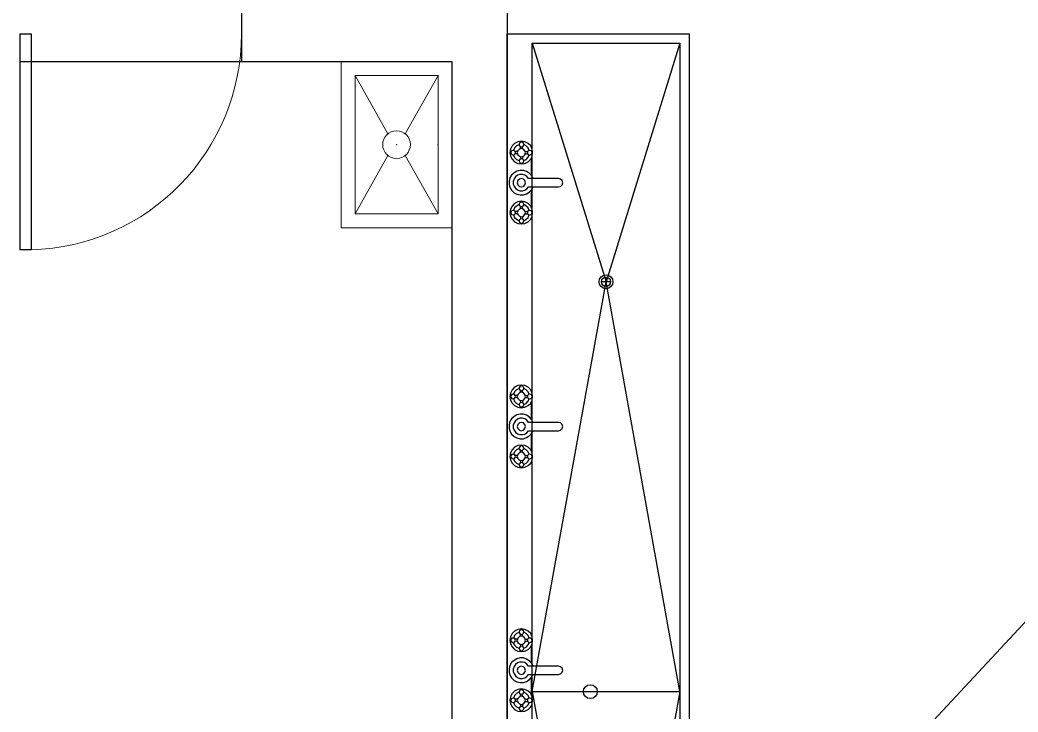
# Model space of a CAD drawing. Extents: x 2350667 to 3185789, y 309667 to 706270.
# Drawn here: x 2474762 to 2478367, y 481507 to 484006 of the extents above; entities that cross this region are included whole.
import ezdxf

# ---------------------------------------------------------------- set-up
doc = ezdxf.new("R2010")
doc.units = 0
doc.header["$LTSCALE"] = 1000
for name, color, linetype in [('0-底图', 7, 'Continuous'), ('WALL', 2, 'Continuous'), ('WINDOW', 4, 'Continuous'), ('WIRE-消防', 1, 'Continuous'), ('洁具', 213, 'Continuous')]:
    doc.layers.add(name, color=color, linetype=linetype)
doc.layers.add('LVTRY', color=8, linetype='Continuous', lineweight=9)

# ---------------------------------------------------------------- blocks, each defined once
blk = doc.blocks.new('$DorLib2D$00000001')
for p, q in [((0.45, 0.975), (0.5, 0.975)), ((0.45, 0), (0.45, 0.975)), ((0.5, 0), (0.5, 0.975)), ((0.5, 0), (0.45, 0))]:
    blk.add_line(p, q)
at = {"lineweight": 13}
blk.add_arc((0.475, 0), 0.975, 91.4693, 180, dxfattribs=at)
blk = doc.blocks.new('$lvtry$00000191')
at = {"color": 0}
for p, q in [((-250, -100, 0), (-39, -218.8, 0)), ((39, -218.8, 0), (250, -100, 0)), ((-250, -400, 0), (-39, -281.2, 0)), ((39, -281.2, 0), (250, -400, 0))]:
    blk.add_line(p, q, dxfattribs=at)
at = {"color": 0, "elevation": 0}
for points in [[(300, -450), (300, -50), (-300, -50), (-300, -450)], [(250, -400), (250, -100), (-250, -100), (-250, -400)]]:
    blk.add_lwpolyline(points, close=True, dxfattribs=at)
at = {"color": 0}
blk.add_circle((0, -250, 0), 50, dxfattribs=at)
for p in [(0, -100, 0), (0, -250, 0)]:
    blk.add_point(p, dxfattribs=at)
blk = doc.blocks.new('cghch')
blk.add_circle((2152394.1, 5023), 25)
at = {"layer": 'WALL'}
for p, q in [((2152094.1, 9398), (2152094.1, 7398)), ((2151133.9, 7498), (2151133.9, 7298)), ((2152094.1, 7398), (2152094.1, 3148)), ((2151133.9, 7298), (2151894.1, 7298)), ((2151894.1, 7298), (2151894.1, 3148))]:
    blk.add_line(p, q, dxfattribs=at)
at = {"layer": 'WINDOW'}
blk.add_line((2150333.9, 7298), (2151133.9, 7298), dxfattribs=at)
at = {"layer": '洁具', "color": 7}
for p, q in [((2152184.1, 7364.6), (2152450.7, 6502.9)), ((2152717.4, 7364.6), (2152450.7, 6502.9)), ((2152184.1, 2681.3), (2152184.1, 7200.1)), ((2152717.4, 7200.1), (2152717.4, 2681.3)), ((2152120.6, 7002), (2152111.6, 6993)), ((2152132.6, 7008), (2152120.6, 7002)), ((2152136.6, 6997), (2152127.6, 6993)), ((2152144.6, 7010), (2152132.6, 7008)), ((2152137.6, 7003), (2152136.6, 6999)), ((2152136.6, 6999), (2152137.6, 6994)), ((2152140.6, 7006), (2152137.6, 7003)), ((2152137.6, 6994), (2152140.6, 6991)), ((2152144.6, 7007), (2152140.6, 7006)), ((2152157.6, 7008), (2152144.6, 7010)), ((2152149.6, 7006), (2152144.6, 7007)), ((2152152.6, 7003), (2152149.6, 7006)), ((2152149.6, 6991), (2152152.6, 6994)), ((2152153.6, 6999), (2152152.6, 7003)), ((2152152.6, 6994), (2152153.6, 6999)), ((2152162.6, 6993), (2152153.6, 6998)), ((2152169.6, 7002), (2152157.6, 7008)), ((2152178.6, 6993), (2152169.6, 7002)), ((2152105.6, 6981), (2152103.6, 6969)), ((2152103.6, 6969), (2152105.6, 6956.1)), ((2152111.6, 6993), (2152105.6, 6981)), ((2152107.6, 6973), (2152106.6, 6969)), ((2152106.6, 6969), (2152107.6, 6965.1)), ((2152110.6, 6976), (2152107.6, 6973)), ((2152107.6, 6965.1), (2152110.6, 6962.1)), ((2152115.6, 6977), (2152110.6, 6976)), ((2152110.6, 6962.1), (2152115.6, 6960.1)), ((2152119.6, 6976), (2152115.6, 6977)), ((2152115.6, 6960.1), (2152119.6, 6962.1)), ((2152120.6, 6986), (2152116.6, 6977)), ((2152116.6, 6960.1), (2152120.6, 6951.1)), ((2152122.6, 6973), (2152119.6, 6976)), ((2152119.6, 6962.1), (2152122.6, 6965.1)), ((2152127.6, 6993), (2152120.6, 6986)), ((2152130.6, 6973), (2152122.6, 6973)), ((2152123.6, 6969), (2152122.6, 6973)), ((2152122.6, 6965.1), (2152123.6, 6969)), ((2152130.6, 6965.1), (2152122.6, 6965.1)), ((2152131.6, 6976), (2152129.6, 6969)), ((2152129.6, 6969), (2152131.6, 6961.1)), ((2152137.6, 6982), (2152131.6, 6976)), ((2152131.6, 6961.1), (2152137.6, 6956.1)), ((2152144.6, 6984), (2152137.6, 6982)), ((2152140.6, 6991), (2152144.6, 6990)), ((2152141.6, 6983), (2152141.6, 6991)), ((2152144.6, 6990), (2152149.6, 6991)), ((2152152.6, 6982), (2152144.6, 6984)), ((2152148.6, 6983), (2152148.6, 6991)), ((2152157.6, 6976), (2152152.6, 6982)), ((2152152.6, 6956.1), (2152157.6, 6961.1)), ((2152159.6, 6969), (2152157.6, 6976)), ((2152157.6, 6961.1), (2152159.6, 6969)), ((2152159.6, 6973), (2152167.6, 6973)), ((2152159.6, 6965.1), (2152167.6, 6965.1)), ((2152169.6, 6986), (2152162.6, 6993)), ((2152167.6, 6973), (2152166.6, 6969)), ((2152166.6, 6969), (2152167.6, 6965.1)), ((2152170.6, 6976), (2152167.6, 6973)), ((2152167.6, 6965.1), (2152170.6, 6962.1)), ((2152173.6, 6977), (2152169.6, 6986)), ((2152169.6, 6952.1), (2152173.6, 6961.1)), ((2152174.6, 6977), (2152170.6, 6976)), ((2152170.6, 6962.1), (2152174.6, 6960.1)), ((2152178.6, 6976), (2152174.6, 6977)), ((2152174.6, 6960.1), (2152178.6, 6962.1)), ((2152183.6, 6981), (2152178.6, 6993)), ((2152182.6, 6973), (2152178.6, 6976)), ((2152178.6, 6962.1), (2152182.6, 6965.1)), ((2152183.6, 6969), (2152182.6, 6973)), ((2152182.6, 6965.1), (2152183.6, 6969)), ((2152185.6, 6969), (2152183.6, 6981)), ((2152183.6, 6956.1), (2152185.6, 6969)), ((2152105.6, 6956.1), (2152111.6, 6945.1)), ((2152111.6, 6945.1), (2152120.6, 6936.1)), ((2152120.6, 6951.1), (2152127.6, 6944.1)), ((2152120.6, 6936.1), (2152132.6, 6930.1)), ((2152127.6, 6944.1), (2152136.6, 6940.1)), ((2152132.6, 6930.1), (2152144.6, 6928.1)), ((2152137.6, 6943.1), (2152136.6, 6939.1)), ((2152136.6, 6939.1), (2152137.6, 6935.1)), ((2152137.6, 6956.1), (2152144.6, 6954.1)), ((2152140.6, 6946.1), (2152137.6, 6943.1)), ((2152137.6, 6935.1), (2152140.6, 6932.1)), ((2152144.6, 6947.1), (2152140.6, 6946.1)), ((2152140.6, 6932.1), (2152144.6, 6931.1)), ((2152141.6, 6954.1), (2152141.6, 6946.1)), ((2152144.6, 6954.1), (2152152.6, 6956.1)), ((2152149.6, 6946.1), (2152144.6, 6947.1)), ((2152144.6, 6931.1), (2152149.6, 6932.1)), ((2152144.6, 6928.1), (2152157.6, 6930.1)), ((2152148.6, 6954.1), (2152148.6, 6946.1)), ((2152152.6, 6943.1), (2152149.6, 6946.1)), ((2152149.6, 6932.1), (2152152.6, 6935.1)), ((2152153.6, 6939.1), (2152152.6, 6943.1)), ((2152152.6, 6935.1), (2152153.6, 6939.1)), ((2152153.6, 6940.1), (2152162.6, 6944.1)), ((2152157.6, 6930.1), (2152169.6, 6936.1)), ((2152162.6, 6944.1), (2152169.6, 6952.1)), ((2152169.6, 6936.1), (2152178.6, 6945.1)), ((2152178.6, 6945.1), (2152183.6, 6956.1)), ((2152180.6, 6948.1), (2152180.6, 6888.1)), ((2152109.6, 6888.1), (2152103.6, 6878.2)), ((2152118.6, 6896.1), (2152109.6, 6888.1)), ((2152128.6, 6902.1), (2152118.6, 6896.1)), ((2152130.6, 6887.1), (2152123.6, 6881.2)), ((2152140.6, 6905.1), (2152128.6, 6902.1)), ((2152139.6, 6890.1), (2152130.6, 6887.1)), ((2152148.6, 6890.1), (2152139.6, 6890.1)), ((2152152.6, 6905.1), (2152140.6, 6905.1)), ((2152157.6, 6888.1), (2152148.6, 6890.1)), ((2152163.6, 6901.1), (2152152.6, 6905.1)), ((2152164.6, 6883.1), (2152157.6, 6888.1)), ((2152173.6, 6895.1), (2152163.6, 6901.1)), ((2152181.6, 6886.1), (2152173.6, 6895.1)), ((2152187.6, 6875.2), (2152181.6, 6886.1)), ((2152103.6, 6878.2), (2152100.6, 6866.2)), ((2152100.6, 6866.2), (2152100.6, 6854.2)), ((2152100.6, 6854.2), (2152103.6, 6843.2)), ((2152118.6, 6874.2), (2152115.6, 6865.2)), ((2152115.6, 6865.2), (2152115.6, 6856.2)), ((2152115.6, 6856.2), (2152118.6, 6847.2)), ((2152123.6, 6881.2), (2152118.6, 6874.2)), ((2152131.6, 6868.2), (2152129.6, 6860.2)), ((2152129.6, 6860.2), (2152131.6, 6853.2)), ((2152137.6, 6873.2), (2152131.6, 6868.2)), ((2152131.6, 6853.2), (2152137.6, 6847.2)), ((2152144.6, 6875.2), (2152137.6, 6873.2)), ((2152152.6, 6873.2), (2152144.6, 6875.2)), ((2152157.6, 6868.2), (2152152.6, 6873.2)), ((2152152.6, 6847.2), (2152157.6, 6853.2)), ((2152159.6, 6860.2), (2152157.6, 6868.2)), ((2152157.6, 6853.2), (2152159.6, 6860.2)), ((2152170.6, 6875.2), (2152164.6, 6883.1)), ((2152279.6, 6875.2), (2152170.6, 6875.2)), ((2152286.6, 6873.2), (2152279.6, 6875.2)), ((2152292.6, 6868.2), (2152286.6, 6873.2)), ((2152286.6, 6847.2), (2152292.6, 6853.2)), ((2152294.6, 6860.2), (2152292.6, 6868.2)), ((2152292.6, 6853.2), (2152294.6, 6860.2)), ((2152103.6, 6843.2), (2152109.6, 6833.2)), ((2152109.6, 6833.2), (2152118.6, 6824.2)), ((2152118.6, 6847.2), (2152123.6, 6840.2)), ((2152118.6, 6824.2), (2152128.6, 6819.2)), ((2152123.6, 6840.2), (2152130.6, 6834.2)), ((2152128.6, 6819.2), (2152140.6, 6816.2)), ((2152130.6, 6834.2), (2152139.6, 6831.2)), ((2152137.6, 6847.2), (2152144.6, 6845.2)), ((2152139.6, 6831.2), (2152148.6, 6831.2)), ((2152140.6, 6816.2), (2152152.6, 6816.2)), ((2152144.6, 6845.2), (2152152.6, 6847.2)), ((2152148.6, 6831.2), (2152157.6, 6833.2)), ((2152152.6, 6816.2), (2152163.6, 6820.2)), ((2152157.6, 6833.2), (2152164.6, 6838.2)), ((2152163.6, 6820.2), (2152173.6, 6826.2)), ((2152164.6, 6838.2), (2152170.6, 6845.2)), ((2152170.6, 6845.2), (2152279.6, 6845.2)), ((2152173.6, 6826.2), (2152181.6, 6835.2)), ((2152180.6, 6833.2), (2152180.6, 6773.3)), ((2152181.6, 6835.2), (2152187.6, 6845.2)), ((2152279.6, 6845.2), (2152286.6, 6847.2)), ((2152120.6, 6785.3), (2152111.6, 6776.3)), ((2152132.6, 6791.3), (2152120.6, 6785.3)), ((2152136.6, 6781.3), (2152127.6, 6776.3)), ((2152144.6, 6793.3), (2152132.6, 6791.3)), ((2152137.6, 6786.3), (2152136.6, 6782.3)), ((2152136.6, 6782.3), (2152137.6, 6778.3)), ((2152140.6, 6789.3), (2152137.6, 6786.3)), ((2152137.6, 6778.3), (2152140.6, 6775.3)), ((2152144.6, 6790.3), (2152140.6, 6789.3)), ((2152157.6, 6791.3), (2152144.6, 6793.3)), ((2152149.6, 6789.3), (2152144.6, 6790.3)), ((2152152.6, 6786.3), (2152149.6, 6789.3)), ((2152149.6, 6775.3), (2152152.6, 6778.3)), ((2152153.6, 6782.3), (2152152.6, 6786.3)), ((2152152.6, 6778.3), (2152153.6, 6782.3)), ((2152162.6, 6776.3), (2152153.6, 6781.3)), ((2152169.6, 6785.3), (2152157.6, 6791.3)), ((2152178.6, 6776.3), (2152169.6, 6785.3)), ((2152105.6, 6765.3), (2152103.6, 6752.3)), ((2152103.6, 6752.3), (2152105.6, 6739.3)), ((2152111.6, 6776.3), (2152105.6, 6765.3)), ((2152107.6, 6756.3), (2152106.6, 6752.3)), ((2152106.6, 6752.3), (2152107.6, 6748.3)), ((2152110.6, 6759.3), (2152107.6, 6756.3)), ((2152107.6, 6748.3), (2152110.6, 6745.3)), ((2152115.6, 6760.3), (2152110.6, 6759.3)), ((2152110.6, 6745.3), (2152115.6, 6744.3)), ((2152119.6, 6759.3), (2152115.6, 6760.3)), ((2152115.6, 6744.3), (2152119.6, 6745.3)), ((2152120.6, 6769.3), (2152116.6, 6760.3)), ((2152116.6, 6744.3), (2152120.6, 6735.3)), ((2152122.6, 6756.3), (2152119.6, 6759.3)), ((2152119.6, 6745.3), (2152122.6, 6748.3)), ((2152127.6, 6776.3), (2152120.6, 6769.3)), ((2152130.6, 6756.3), (2152122.6, 6756.3)), ((2152123.6, 6752.3), (2152122.6, 6756.3)), ((2152122.6, 6748.3), (2152123.6, 6752.3)), ((2152130.6, 6748.3), (2152122.6, 6748.3)), ((2152131.6, 6759.3), (2152129.6, 6752.3)), ((2152129.6, 6752.3), (2152131.6, 6745.3)), ((2152137.6, 6765.3), (2152131.6, 6759.3)), ((2152131.6, 6745.3), (2152137.6, 6739.3)), ((2152144.6, 6767.3), (2152137.6, 6765.3)), ((2152140.6, 6775.3), (2152144.6, 6774.3)), ((2152141.6, 6766.3), (2152141.6, 6774.3)), ((2152144.6, 6774.3), (2152149.6, 6775.3)), ((2152152.6, 6765.3), (2152144.6, 6767.3)), ((2152148.6, 6766.3), (2152148.6, 6774.3)), ((2152157.6, 6759.3), (2152152.6, 6765.3)), ((2152152.6, 6739.3), (2152157.6, 6745.3)), ((2152159.6, 6752.3), (2152157.6, 6759.3)), ((2152157.6, 6745.3), (2152159.6, 6752.3)), ((2152159.6, 6756.3), (2152167.6, 6756.3)), ((2152159.6, 6748.3), (2152167.6, 6748.3)), ((2152169.6, 6769.3), (2152162.6, 6776.3)), ((2152167.6, 6756.3), (2152166.6, 6752.3)), ((2152166.6, 6752.3), (2152167.6, 6748.3)), ((2152170.6, 6759.3), (2152167.6, 6756.3)), ((2152167.6, 6748.3), (2152170.6, 6745.3)), ((2152173.6, 6760.3), (2152169.6, 6769.3)), ((2152169.6, 6735.3), (2152173.6, 6744.3)), ((2152174.6, 6760.3), (2152170.6, 6759.3)), ((2152170.6, 6745.3), (2152174.6, 6744.3)), ((2152178.6, 6759.3), (2152174.6, 6760.3)), ((2152174.6, 6744.3), (2152178.6, 6745.3)), ((2152183.6, 6765.3), (2152178.6, 6776.3)), ((2152182.6, 6756.3), (2152178.6, 6759.3)), ((2152178.6, 6745.3), (2152182.6, 6748.3)), ((2152183.6, 6752.3), (2152182.6, 6756.3)), ((2152182.6, 6748.3), (2152183.6, 6752.3)), ((2152185.6, 6752.3), (2152183.6, 6765.3)), ((2152183.6, 6739.3), (2152185.6, 6752.3)), ((2152105.6, 6739.3), (2152111.6, 6728.3)), ((2152111.6, 6728.3), (2152120.6, 6719.3)), ((2152120.6, 6735.3), (2152127.6, 6728.3)), ((2152120.6, 6719.3), (2152132.6, 6713.4)), ((2152127.6, 6728.3), (2152136.6, 6723.3)), ((2152132.6, 6713.4), (2152144.6, 6711.4)), ((2152137.6, 6726.3), (2152136.6, 6722.3)), ((2152136.6, 6722.3), (2152137.6, 6718.3)), ((2152137.6, 6739.3), (2152144.6, 6737.3)), ((2152140.6, 6729.3), (2152137.6, 6726.3)), ((2152137.6, 6718.3), (2152140.6, 6715.4)), ((2152144.6, 6730.3), (2152140.6, 6729.3)), ((2152140.6, 6715.4), (2152144.6, 6714.4)), ((2152141.6, 6738.3), (2152141.6, 6730.3)), ((2152144.6, 6737.3), (2152152.6, 6739.3)), ((2152149.6, 6729.3), (2152144.6, 6730.3)), ((2152144.6, 6714.4), (2152149.6, 6715.4)), ((2152144.6, 6711.4), (2152157.6, 6713.4)), ((2152148.6, 6738.3), (2152148.6, 6730.3)), ((2152152.6, 6726.3), (2152149.6, 6729.3)), ((2152149.6, 6715.4), (2152152.6, 6718.3)), ((2152153.6, 6722.3), (2152152.6, 6726.3)), ((2152152.6, 6718.3), (2152153.6, 6722.3)), ((2152153.6, 6723.3), (2152162.6, 6728.3)), ((2152157.6, 6713.4), (2152169.6, 6719.3)), ((2152162.6, 6728.3), (2152169.6, 6735.3)), ((2152169.6, 6719.3), (2152178.6, 6728.3)), ((2152178.6, 6728.3), (2152183.6, 6739.3)), ((2152467.4, 6502.9), (2152434.1, 6502.9)), ((2152144.6, 6129.8), (2152132.6, 6127.8)), ((2152157.6, 6127.8), (2152144.6, 6129.8)), ((2152105.6, 6100.8), (2152103.6, 6088.9)), ((2152111.6, 6112.8), (2152105.6, 6100.8)), ((2152107.6, 6092.8), (2152106.6, 6088.9)), ((2152110.6, 6095.8), (2152107.6, 6092.8)), ((2152115.6, 6096.8), (2152110.6, 6095.8)), ((2152120.6, 6121.8), (2152111.6, 6112.8)), ((2152119.6, 6095.8), (2152115.6, 6096.8)), ((2152120.6, 6105.8), (2152116.6, 6096.8)), ((2152122.6, 6092.8), (2152119.6, 6095.8)), ((2152132.6, 6127.8), (2152120.6, 6121.8)), ((2152127.6, 6112.8), (2152120.6, 6105.8)), ((2152130.6, 6092.8), (2152122.6, 6092.8)), ((2152123.6, 6088.9), (2152122.6, 6092.8)), ((2152136.6, 6116.8), (2152127.6, 6112.8)), ((2152131.6, 6095.8), (2152129.6, 6088.9)), ((2152137.6, 6101.8), (2152131.6, 6095.8)), ((2152137.6, 6122.8), (2152136.6, 6118.8)), ((2152136.6, 6118.8), (2152137.6, 6113.8)), ((2152140.6, 6125.8), (2152137.6, 6122.8)), ((2152137.6, 6113.8), (2152140.6, 6110.8)), ((2152144.6, 6103.8), (2152137.6, 6101.8)), ((2152144.6, 6126.8), (2152140.6, 6125.8)), ((2152140.6, 6110.8), (2152144.6, 6109.8)), ((2152141.6, 6102.8), (2152141.6, 6110.8)), ((2152149.6, 6125.8), (2152144.6, 6126.8)), ((2152144.6, 6109.8), (2152149.6, 6110.8)), ((2152152.6, 6101.8), (2152144.6, 6103.8)), ((2152148.6, 6102.8), (2152148.6, 6110.8)), ((2152152.6, 6122.8), (2152149.6, 6125.8)), ((2152149.6, 6110.8), (2152152.6, 6113.8)), ((2152153.6, 6118.8), (2152152.6, 6122.8)), ((2152152.6, 6113.8), (2152153.6, 6118.8)), ((2152157.6, 6095.8), (2152152.6, 6101.8)), ((2152162.6, 6112.8), (2152153.6, 6117.8)), ((2152169.6, 6121.8), (2152157.6, 6127.8)), ((2152159.6, 6088.9), (2152157.6, 6095.8)), ((2152159.6, 6092.8), (2152167.6, 6092.8)), ((2152169.6, 6105.8), (2152162.6, 6112.8)), ((2152167.6, 6092.8), (2152166.6, 6088.9)), ((2152170.6, 6095.8), (2152167.6, 6092.8)), ((2152178.6, 6112.8), (2152169.6, 6121.8)), ((2152173.6, 6096.8), (2152169.6, 6105.8)), ((2152174.6, 6096.8), (2152170.6, 6095.8)), ((2152178.6, 6095.8), (2152174.6, 6096.8)), ((2152183.6, 6100.8), (2152178.6, 6112.8)), ((2152182.6, 6092.8), (2152178.6, 6095.8)), ((2152183.6, 6088.9), (2152182.6, 6092.8)), ((2152185.6, 6088.9), (2152183.6, 6100.8)), ((2152103.6, 6088.9), (2152105.6, 6075.9)), ((2152105.6, 6075.9), (2152111.6, 6064.9)), ((2152106.6, 6088.9), (2152107.6, 6084.9)), ((2152107.6, 6084.9), (2152110.6, 6081.9)), ((2152110.6, 6081.9), (2152115.6, 6079.9)), ((2152111.6, 6064.9), (2152120.6, 6055.9)), ((2152115.6, 6079.9), (2152119.6, 6081.9)), ((2152116.6, 6079.9), (2152120.6, 6070.9)), ((2152119.6, 6081.9), (2152122.6, 6084.9)), ((2152120.6, 6070.9), (2152127.6, 6063.9)), ((2152122.6, 6084.9), (2152123.6, 6088.9)), ((2152130.6, 6084.9), (2152122.6, 6084.9)), ((2152127.6, 6063.9), (2152136.6, 6059.9)), ((2152129.6, 6088.9), (2152131.6, 6080.9)), ((2152131.6, 6080.9), (2152137.6, 6075.9)), ((2152137.6, 6062.9), (2152136.6, 6058.9)), ((2152136.6, 6058.9), (2152137.6, 6054.9)), ((2152137.6, 6075.9), (2152144.6, 6073.9)), ((2152140.6, 6065.9), (2152137.6, 6062.9)), ((2152144.6, 6066.9), (2152140.6, 6065.9)), ((2152141.6, 6073.9), (2152141.6, 6065.9)), ((2152144.6, 6073.9), (2152152.6, 6075.9)), ((2152149.6, 6065.9), (2152144.6, 6066.9)), ((2152148.6, 6073.9), (2152148.6, 6065.9)), ((2152152.6, 6062.9), (2152149.6, 6065.9)), ((2152152.6, 6075.9), (2152157.6, 6080.9)), ((2152153.6, 6058.9), (2152152.6, 6062.9)), ((2152152.6, 6054.9), (2152153.6, 6058.9)), ((2152153.6, 6059.9), (2152162.6, 6063.9)), ((2152157.6, 6080.9), (2152159.6, 6088.9)), ((2152159.6, 6084.9), (2152167.6, 6084.9)), ((2152162.6, 6063.9), (2152169.6, 6071.9)), ((2152166.6, 6088.9), (2152167.6, 6084.9)), ((2152167.6, 6084.9), (2152170.6, 6081.9)), ((2152169.6, 6071.9), (2152173.6, 6080.9)), ((2152169.6, 6055.9), (2152178.6, 6064.9)), ((2152170.6, 6081.9), (2152174.6, 6079.9)), ((2152174.6, 6079.9), (2152178.6, 6081.9)), ((2152178.6, 6081.9), (2152182.6, 6084.9)), ((2152178.6, 6064.9), (2152183.6, 6075.9)), ((2152180.6, 6067.9), (2152180.6, 6008)), ((2152182.6, 6084.9), (2152183.6, 6088.9)), ((2152183.6, 6075.9), (2152185.6, 6088.9)), ((2152128.6, 6021.9), (2152118.6, 6015.9)), ((2152120.6, 6055.9), (2152132.6, 6049.9)), ((2152140.6, 6024.9), (2152128.6, 6021.9)), ((2152132.6, 6049.9), (2152144.6, 6047.9)), ((2152137.6, 6054.9), (2152140.6, 6051.9)), ((2152140.6, 6051.9), (2152144.6, 6050.9)), ((2152152.6, 6024.9), (2152140.6, 6024.9)), ((2152144.6, 6050.9), (2152149.6, 6051.9)), ((2152144.6, 6047.9), (2152157.6, 6049.9)), ((2152149.6, 6051.9), (2152152.6, 6054.9)), ((2152163.6, 6020.9), (2152152.6, 6024.9)), ((2152157.6, 6049.9), (2152169.6, 6055.9)), ((2152173.6, 6014.9), (2152163.6, 6020.9)), ((2152103.6, 5998), (2152100.6, 5986)), ((2152100.6, 5986), (2152100.6, 5974)), ((2152109.6, 6008), (2152103.6, 5998)), ((2152118.6, 6015.9), (2152109.6, 6008)), ((2152118.6, 5994), (2152115.6, 5985)), ((2152115.6, 5985), (2152115.6, 5976)), ((2152123.6, 6001), (2152118.6, 5994)), ((2152130.6, 6007), (2152123.6, 6001)), ((2152131.6, 5988), (2152129.6, 5980)), ((2152139.6, 6009.9), (2152130.6, 6007)), ((2152137.6, 5993), (2152131.6, 5988)), ((2152144.6, 5995), (2152137.6, 5993)), ((2152148.6, 6009.9), (2152139.6, 6009.9)), ((2152152.6, 5993), (2152144.6, 5995)), ((2152157.6, 6008), (2152148.6, 6009.9)), ((2152157.6, 5988), (2152152.6, 5993)), ((2152164.6, 6003), (2152157.6, 6008)), ((2152159.6, 5980), (2152157.6, 5988)), ((2152170.6, 5995), (2152164.6, 6003)), ((2152279.6, 5995), (2152170.6, 5995)), ((2152181.6, 6006), (2152173.6, 6014.9)), ((2152187.6, 5995), (2152181.6, 6006)), ((2152286.6, 5993), (2152279.6, 5995)), ((2152292.6, 5988), (2152286.6, 5993)), ((2152294.6, 5980), (2152292.6, 5988)), ((2152100.6, 5974), (2152103.6, 5963)), ((2152103.6, 5963), (2152109.6, 5953)), ((2152109.6, 5953), (2152118.6, 5944)), ((2152115.6, 5976), (2152118.6, 5967)), ((2152118.6, 5967), (2152123.6, 5960)), ((2152123.6, 5960), (2152130.6, 5954)), ((2152129.6, 5980), (2152131.6, 5973)), ((2152130.6, 5954), (2152139.6, 5951)), ((2152131.6, 5973), (2152137.6, 5967)), ((2152137.6, 5967), (2152144.6, 5965)), ((2152139.6, 5951), (2152148.6, 5951)), ((2152144.6, 5965), (2152152.6, 5967)), ((2152148.6, 5951), (2152157.6, 5953)), ((2152152.6, 5967), (2152157.6, 5973)), ((2152157.6, 5973), (2152159.6, 5980)), ((2152157.6, 5953), (2152164.6, 5958)), ((2152164.6, 5958), (2152170.6, 5965)), ((2152170.6, 5965), (2152279.6, 5965)), ((2152173.6, 5946), (2152181.6, 5955)), ((2152180.6, 5953), (2152180.6, 5893.1)), ((2152181.6, 5955), (2152187.6, 5965)), ((2152279.6, 5965), (2152286.6, 5967)), ((2152286.6, 5967), (2152292.6, 5973)), ((2152292.6, 5973), (2152294.6, 5980)), ((2152118.6, 5944), (2152128.6, 5939)), ((2152128.6, 5939), (2152140.6, 5936)), ((2152144.6, 5913.1), (2152132.6, 5911.1)), ((2152140.6, 5936), (2152152.6, 5936)), ((2152157.6, 5911.1), (2152144.6, 5913.1)), ((2152152.6, 5936), (2152163.6, 5940)), ((2152163.6, 5940), (2152173.6, 5946)), ((2152105.6, 5885.1), (2152103.6, 5872.1)), ((2152111.6, 5896.1), (2152105.6, 5885.1)), ((2152110.6, 5879.1), (2152107.6, 5876.1)), ((2152115.6, 5880.1), (2152110.6, 5879.1)), ((2152120.6, 5905.1), (2152111.6, 5896.1)), ((2152119.6, 5879.1), (2152115.6, 5880.1)), ((2152120.6, 5889.1), (2152116.6, 5880.1)), ((2152122.6, 5876.1), (2152119.6, 5879.1)), ((2152132.6, 5911.1), (2152120.6, 5905.1)), ((2152127.6, 5896.1), (2152120.6, 5889.1)), ((2152136.6, 5901.1), (2152127.6, 5896.1)), ((2152131.6, 5879.1), (2152129.6, 5872.1)), ((2152137.6, 5885.1), (2152131.6, 5879.1)), ((2152137.6, 5906.1), (2152136.6, 5902.1)), ((2152136.6, 5902.1), (2152137.6, 5898.1)), ((2152140.6, 5909.1), (2152137.6, 5906.1)), ((2152137.6, 5898.1), (2152140.6, 5895.1)), ((2152144.6, 5887.1), (2152137.6, 5885.1)), ((2152144.6, 5910.1), (2152140.6, 5909.1)), ((2152140.6, 5895.1), (2152144.6, 5894.1)), ((2152141.6, 5886.1), (2152141.6, 5894.1)), ((2152149.6, 5909.1), (2152144.6, 5910.1)), ((2152144.6, 5894.1), (2152149.6, 5895.1)), ((2152152.6, 5885.1), (2152144.6, 5887.1)), ((2152148.6, 5886.1), (2152148.6, 5894.1)), ((2152152.6, 5906.1), (2152149.6, 5909.1)), ((2152149.6, 5895.1), (2152152.6, 5898.1)), ((2152153.6, 5902.1), (2152152.6, 5906.1)), ((2152152.6, 5898.1), (2152153.6, 5902.1)), ((2152157.6, 5879.1), (2152152.6, 5885.1)), ((2152162.6, 5896.1), (2152153.6, 5901.1)), ((2152169.6, 5905.1), (2152157.6, 5911.1)), ((2152159.6, 5872.1), (2152157.6, 5879.1)), ((2152169.6, 5889.1), (2152162.6, 5896.1)), ((2152170.6, 5879.1), (2152167.6, 5876.1)), ((2152178.6, 5896.1), (2152169.6, 5905.1)), ((2152173.6, 5880.1), (2152169.6, 5889.1)), ((2152174.6, 5880.1), (2152170.6, 5879.1)), ((2152178.6, 5879.1), (2152174.6, 5880.1)), ((2152183.6, 5885.1), (2152178.6, 5896.1)), ((2152182.6, 5876.1), (2152178.6, 5879.1)), ((2152185.6, 5872.1), (2152183.6, 5885.1)), ((2152103.6, 5872.1), (2152105.6, 5859.1)), ((2152105.6, 5859.1), (2152111.6, 5848.1)), ((2152107.6, 5876.1), (2152106.6, 5872.1)), ((2152106.6, 5872.1), (2152107.6, 5868.1)), ((2152107.6, 5868.1), (2152110.6, 5865.1)), ((2152110.6, 5865.1), (2152115.6, 5864.1)), ((2152111.6, 5848.1), (2152120.6, 5839.2)), ((2152115.6, 5864.1), (2152119.6, 5865.1)), ((2152116.6, 5864.1), (2152120.6, 5855.1)), ((2152119.6, 5865.1), (2152122.6, 5868.1)), ((2152120.6, 5855.1), (2152127.6, 5848.1)), ((2152130.6, 5876.1), (2152122.6, 5876.1)), ((2152123.6, 5872.1), (2152122.6, 5876.1)), ((2152122.6, 5868.1), (2152123.6, 5872.1)), ((2152130.6, 5868.1), (2152122.6, 5868.1)), ((2152127.6, 5848.1), (2152136.6, 5843.1)), ((2152129.6, 5872.1), (2152131.6, 5865.1)), ((2152131.6, 5865.1), (2152137.6, 5859.1)), ((2152137.6, 5846.1), (2152136.6, 5842.2)), ((2152136.6, 5842.2), (2152137.6, 5838.2)), ((2152137.6, 5859.1), (2152144.6, 5857.1)), ((2152140.6, 5849.1), (2152137.6, 5846.1)), ((2152144.6, 5850.1), (2152140.6, 5849.1)), ((2152141.6, 5858.1), (2152141.6, 5850.1)), ((2152144.6, 5857.1), (2152152.6, 5859.1)), ((2152149.6, 5849.1), (2152144.6, 5850.1)), ((2152148.6, 5858.1), (2152148.6, 5850.1)), ((2152152.6, 5846.1), (2152149.6, 5849.1)), ((2152152.6, 5859.1), (2152157.6, 5865.1)), ((2152153.6, 5842.2), (2152152.6, 5846.1)), ((2152152.6, 5838.2), (2152153.6, 5842.2)), ((2152153.6, 5843.1), (2152162.6, 5848.1)), ((2152157.6, 5865.1), (2152159.6, 5872.1)), ((2152159.6, 5876.1), (2152167.6, 5876.1)), ((2152159.6, 5868.1), (2152167.6, 5868.1)), ((2152162.6, 5848.1), (2152169.6, 5855.1)), ((2152167.6, 5876.1), (2152166.6, 5872.1)), ((2152166.6, 5872.1), (2152167.6, 5868.1)), ((2152167.6, 5868.1), (2152170.6, 5865.1)), ((2152169.6, 5855.1), (2152173.6, 5864.1)), ((2152169.6, 5839.2), (2152178.6, 5848.1)), ((2152170.6, 5865.1), (2152174.6, 5864.1)), ((2152174.6, 5864.1), (2152178.6, 5865.1)), ((2152178.6, 5865.1), (2152182.6, 5868.1)), ((2152178.6, 5848.1), (2152183.6, 5859.1)), ((2152183.6, 5872.1), (2152182.6, 5876.1)), ((2152182.6, 5868.1), (2152183.6, 5872.1)), ((2152183.6, 5859.1), (2152185.6, 5872.1)), ((2152120.6, 5839.2), (2152132.6, 5833.2)), ((2152132.6, 5833.2), (2152144.6, 5831.2)), ((2152137.6, 5838.2), (2152140.6, 5835.2)), ((2152140.6, 5835.2), (2152144.6, 5834.2)), ((2152144.6, 5834.2), (2152149.6, 5835.2)), ((2152144.6, 5831.2), (2152157.6, 5833.2)), ((2152149.6, 5835.2), (2152152.6, 5838.2)), ((2152157.6, 5833.2), (2152169.6, 5839.2)), ((2152111.6, 5232.6), (2152105.6, 5220.6)), ((2152120.6, 5241.6), (2152111.6, 5232.6)), ((2152132.6, 5247.6), (2152120.6, 5241.6)), ((2152127.6, 5232.6), (2152120.6, 5225.6)), ((2152136.6, 5236.6), (2152127.6, 5232.6)), ((2152144.6, 5249.6), (2152132.6, 5247.6)), ((2152137.6, 5242.6), (2152136.6, 5238.6)), ((2152136.6, 5238.6), (2152137.6, 5233.6)), ((2152140.6, 5245.6), (2152137.6, 5242.6)), ((2152137.6, 5233.6), (2152140.6, 5230.6)), ((2152144.6, 5246.6), (2152140.6, 5245.6)), ((2152140.6, 5230.6), (2152144.6, 5229.6)), ((2152141.6, 5222.6), (2152141.6, 5230.6)), ((2152157.6, 5247.6), (2152144.6, 5249.6)), ((2152149.6, 5245.6), (2152144.6, 5246.6)), ((2152144.6, 5229.6), (2152149.6, 5230.6)), ((2152148.6, 5222.6), (2152148.6, 5230.6)), ((2152152.6, 5242.6), (2152149.6, 5245.6)), ((2152149.6, 5230.6), (2152152.6, 5233.6)), ((2152153.6, 5238.6), (2152152.6, 5242.6)), ((2152152.6, 5233.6), (2152153.6, 5238.6)), ((2152162.6, 5232.6), (2152153.6, 5237.6)), ((2152169.6, 5241.6), (2152157.6, 5247.6)), ((2152169.6, 5225.6), (2152162.6, 5232.6)), ((2152178.6, 5232.6), (2152169.6, 5241.6)), ((2152183.6, 5220.6), (2152178.6, 5232.6)), ((2152105.6, 5220.6), (2152103.6, 5208.7)), ((2152103.6, 5208.7), (2152105.6, 5195.7)), ((2152105.6, 5195.7), (2152111.6, 5184.7)), ((2152107.6, 5212.7), (2152106.6, 5208.7)), ((2152106.6, 5208.7), (2152107.6, 5204.7)), ((2152110.6, 5215.7), (2152107.6, 5212.7)), ((2152107.6, 5204.7), (2152110.6, 5201.7)), ((2152115.6, 5216.7), (2152110.6, 5215.7)), ((2152110.6, 5201.7), (2152115.6, 5199.7)), ((2152119.6, 5215.7), (2152115.6, 5216.7)), ((2152115.6, 5199.7), (2152119.6, 5201.7)), ((2152120.6, 5225.6), (2152116.6, 5216.7)), ((2152116.6, 5199.7), (2152120.6, 5190.7)), ((2152122.6, 5212.7), (2152119.6, 5215.7)), ((2152119.6, 5201.7), (2152122.6, 5204.7)), ((2152130.6, 5212.7), (2152122.6, 5212.7)), ((2152123.6, 5208.7), (2152122.6, 5212.7)), ((2152122.6, 5204.7), (2152123.6, 5208.7)), ((2152130.6, 5204.7), (2152122.6, 5204.7)), ((2152131.6, 5215.7), (2152129.6, 5208.7)), ((2152129.6, 5208.7), (2152131.6, 5200.7)), ((2152137.6, 5221.6), (2152131.6, 5215.7)), ((2152131.6, 5200.7), (2152137.6, 5195.7)), ((2152144.6, 5223.6), (2152137.6, 5221.6)), ((2152137.6, 5195.7), (2152144.6, 5193.7)), ((2152141.6, 5193.7), (2152141.6, 5185.7)), ((2152152.6, 5221.6), (2152144.6, 5223.6)), ((2152144.6, 5193.7), (2152152.6, 5195.7)), ((2152148.6, 5193.7), (2152148.6, 5185.7)), ((2152157.6, 5215.7), (2152152.6, 5221.6)), ((2152152.6, 5195.7), (2152157.6, 5200.7)), ((2152159.6, 5208.7), (2152157.6, 5215.7)), ((2152157.6, 5200.7), (2152159.6, 5208.7)), ((2152159.6, 5212.7), (2152167.6, 5212.7)), ((2152159.6, 5204.7), (2152167.6, 5204.7)), ((2152162.6, 5183.7), (2152169.6, 5191.7)), ((2152167.6, 5212.7), (2152166.6, 5208.7)), ((2152166.6, 5208.7), (2152167.6, 5204.7)), ((2152170.6, 5215.7), (2152167.6, 5212.7)), ((2152167.6, 5204.7), (2152170.6, 5201.7)), ((2152173.6, 5216.7), (2152169.6, 5225.6)), ((2152169.6, 5191.7), (2152173.6, 5200.7)), ((2152174.6, 5216.7), (2152170.6, 5215.7)), ((2152170.6, 5201.7), (2152174.6, 5199.7)), ((2152178.6, 5215.7), (2152174.6, 5216.7)), ((2152174.6, 5199.7), (2152178.6, 5201.7)), ((2152182.6, 5212.7), (2152178.6, 5215.7)), ((2152178.6, 5201.7), (2152182.6, 5204.7)), ((2152178.6, 5184.7), (2152183.6, 5195.7)), ((2152183.6, 5208.7), (2152182.6, 5212.7)), ((2152182.6, 5204.7), (2152183.6, 5208.7)), ((2152185.6, 5208.7), (2152183.6, 5220.6)), ((2152183.6, 5195.7), (2152185.6, 5208.7)), ((2152111.6, 5184.7), (2152120.6, 5175.7)), ((2152120.6, 5190.7), (2152127.6, 5183.7)), ((2152120.6, 5175.7), (2152132.6, 5169.7)), ((2152127.6, 5183.7), (2152136.6, 5179.7)), ((2152132.6, 5169.7), (2152144.6, 5167.7)), ((2152137.6, 5182.7), (2152136.6, 5178.7)), ((2152136.6, 5178.7), (2152137.6, 5174.7)), ((2152140.6, 5185.7), (2152137.6, 5182.7)), ((2152137.6, 5174.7), (2152140.6, 5171.7)), ((2152144.6, 5186.7), (2152140.6, 5185.7)), ((2152140.6, 5171.7), (2152144.6, 5170.7)), ((2152149.6, 5185.7), (2152144.6, 5186.7)), ((2152144.6, 5170.7), (2152149.6, 5171.7)), ((2152144.6, 5167.7), (2152157.6, 5169.7)), ((2152152.6, 5182.7), (2152149.6, 5185.7)), ((2152149.6, 5171.7), (2152152.6, 5174.7)), ((2152153.6, 5178.7), (2152152.6, 5182.7)), ((2152152.6, 5174.7), (2152153.6, 5178.7)), ((2152153.6, 5179.7), (2152162.6, 5183.7)), ((2152157.6, 5169.7), (2152169.6, 5175.7)), ((2152169.6, 5175.7), (2152178.6, 5184.7)), ((2152180.6, 5187.7), (2152180.6, 5127.8)), ((2152109.6, 5127.8), (2152103.6, 5117.8)), ((2152118.6, 5135.8), (2152109.6, 5127.8)), ((2152128.6, 5141.7), (2152118.6, 5135.8)), ((2152123.6, 5120.8), (2152118.6, 5113.8)), ((2152130.6, 5126.8), (2152123.6, 5120.8)), ((2152140.6, 5144.7), (2152128.6, 5141.7)), ((2152139.6, 5129.8), (2152130.6, 5126.8)), ((2152148.6, 5129.8), (2152139.6, 5129.8)), ((2152152.6, 5144.7), (2152140.6, 5144.7)), ((2152157.6, 5127.8), (2152148.6, 5129.8)), ((2152163.6, 5140.7), (2152152.6, 5144.7)), ((2152164.6, 5122.8), (2152157.6, 5127.8)), ((2152173.6, 5134.8), (2152163.6, 5140.7)), ((2152170.6, 5114.8), (2152164.6, 5122.8)), ((2152181.6, 5125.8), (2152173.6, 5134.8)), ((2152187.6, 5114.8), (2152181.6, 5125.8)), ((2152103.6, 5117.8), (2152100.6, 5105.8)), ((2152100.6, 5105.8), (2152100.6, 5093.8)), ((2152100.6, 5093.8), (2152103.6, 5082.8)), ((2152118.6, 5113.8), (2152115.6, 5104.8)), ((2152115.6, 5104.8), (2152115.6, 5095.8)), ((2152115.6, 5095.8), (2152118.6, 5086.8)), ((2152118.6, 5086.8), (2152123.6, 5079.8)), ((2152131.6, 5107.8), (2152129.6, 5099.8)), ((2152129.6, 5099.8), (2152131.6, 5092.8)), ((2152137.6, 5112.8), (2152131.6, 5107.8)), ((2152131.6, 5092.8), (2152137.6, 5086.8)), ((2152144.6, 5114.8), (2152137.6, 5112.8)), ((2152137.6, 5086.8), (2152144.6, 5084.8)), ((2152152.6, 5112.8), (2152144.6, 5114.8)), ((2152144.6, 5084.8), (2152152.6, 5086.8)), ((2152157.6, 5107.8), (2152152.6, 5112.8)), ((2152152.6, 5086.8), (2152157.6, 5092.8)), ((2152159.6, 5099.8), (2152157.6, 5107.8)), ((2152157.6, 5092.8), (2152159.6, 5099.8)), ((2152164.6, 5077.8), (2152170.6, 5084.8)), ((2152279.6, 5114.8), (2152170.6, 5114.8)), ((2152170.6, 5084.8), (2152279.6, 5084.8)), ((2152181.6, 5074.8), (2152187.6, 5084.8)), ((2152286.6, 5112.8), (2152279.6, 5114.8)), ((2152279.6, 5084.8), (2152286.6, 5086.8)), ((2152292.6, 5107.8), (2152286.6, 5112.8)), ((2152286.6, 5086.8), (2152292.6, 5092.8)), ((2152294.6, 5099.8), (2152292.6, 5107.8)), ((2152292.6, 5092.8), (2152294.6, 5099.8)), ((2152103.6, 5082.8), (2152109.6, 5072.8)), ((2152109.6, 5072.8), (2152118.6, 5063.8)), ((2152118.6, 5063.8), (2152128.6, 5058.8)), ((2152123.6, 5079.8), (2152130.6, 5073.8)), ((2152128.6, 5058.8), (2152140.6, 5055.8)), ((2152130.6, 5073.8), (2152139.6, 5070.8)), ((2152139.6, 5070.8), (2152148.6, 5070.8)), ((2152140.6, 5055.8), (2152152.6, 5055.8)), ((2152148.6, 5070.8), (2152157.6, 5072.8)), ((2152152.6, 5055.8), (2152163.6, 5059.8)), ((2152157.6, 5072.8), (2152164.6, 5077.8)), ((2152163.6, 5059.8), (2152173.6, 5065.8)), ((2152173.6, 5065.8), (2152181.6, 5074.8)), ((2152180.6, 5072.8), (2152180.6, 5012.9)), ((2152111.6, 5015.9), (2152105.6, 5004.9)), ((2152120.6, 5024.9), (2152111.6, 5015.9)), ((2152132.6, 5030.9), (2152120.6, 5024.9)), ((2152127.6, 5015.9), (2152120.6, 5008.9)), ((2152136.6, 5020.9), (2152127.6, 5015.9)), ((2152144.6, 5032.9), (2152132.6, 5030.9)), ((2152137.6, 5025.9), (2152136.6, 5021.9)), ((2152136.6, 5021.9), (2152137.6, 5017.9)), ((2152140.6, 5028.9), (2152137.6, 5025.9)), ((2152137.6, 5017.9), (2152140.6, 5014.9)), ((2152144.6, 5029.9), (2152140.6, 5028.9)), ((2152140.6, 5014.9), (2152144.6, 5013.9)), ((2152141.6, 5005.9), (2152141.6, 5013.9)), ((2152157.6, 5030.9), (2152144.6, 5032.9)), ((2152149.6, 5028.9), (2152144.6, 5029.9)), ((2152144.6, 5013.9), (2152149.6, 5014.9)), ((2152148.6, 5005.9), (2152148.6, 5013.9)), ((2152152.6, 5025.9), (2152149.6, 5028.9)), ((2152149.6, 5014.9), (2152152.6, 5017.9)), ((2152153.6, 5021.9), (2152152.6, 5025.9)), ((2152152.6, 5017.9), (2152153.6, 5021.9)), ((2152162.6, 5015.9), (2152153.6, 5020.9)), ((2152169.6, 5024.9), (2152157.6, 5030.9)), ((2152169.6, 5008.9), (2152162.6, 5015.9)), ((2152178.6, 5015.9), (2152169.6, 5024.9)), ((2152183.6, 5004.9), (2152178.6, 5015.9)), ((2152105.6, 5004.9), (2152103.6, 4991.9)), ((2152103.6, 4991.9), (2152105.6, 4978.9)), ((2152105.6, 4978.9), (2152111.6, 4968)), ((2152107.6, 4995.9), (2152106.6, 4991.9)), ((2152106.6, 4991.9), (2152107.6, 4987.9)), ((2152110.6, 4998.9), (2152107.6, 4995.9)), ((2152107.6, 4987.9), (2152110.6, 4984.9)), ((2152115.6, 4999.9), (2152110.6, 4998.9)), ((2152110.6, 4984.9), (2152115.6, 4983.9)), ((2152119.6, 4998.9), (2152115.6, 4999.9)), ((2152115.6, 4983.9), (2152119.6, 4984.9)), ((2152120.6, 5008.9), (2152116.6, 4999.9)), ((2152116.6, 4983.9), (2152120.6, 4974.9)), ((2152122.6, 4995.9), (2152119.6, 4998.9)), ((2152119.6, 4984.9), (2152122.6, 4987.9)), ((2152130.6, 4995.9), (2152122.6, 4995.9)), ((2152123.6, 4991.9), (2152122.6, 4995.9)), ((2152122.6, 4987.9), (2152123.6, 4991.9)), ((2152130.6, 4987.9), (2152122.6, 4987.9)), ((2152131.6, 4998.9), (2152129.6, 4991.9)), ((2152129.6, 4991.9), (2152131.6, 4984.9)), ((2152137.6, 5004.9), (2152131.6, 4998.9)), ((2152131.6, 4984.9), (2152137.6, 4978.9)), ((2152144.6, 5006.9), (2152137.6, 5004.9)), ((2152137.6, 4978.9), (2152144.6, 4976.9)), ((2152141.6, 4977.9), (2152141.6, 4970)), ((2152152.6, 5004.9), (2152144.6, 5006.9)), ((2152144.6, 4976.9), (2152152.6, 4978.9)), ((2152148.6, 4977.9), (2152148.6, 4970)), ((2152157.6, 4998.9), (2152152.6, 5004.9)), ((2152152.6, 4978.9), (2152157.6, 4984.9)), ((2152159.6, 4991.9), (2152157.6, 4998.9)), ((2152157.6, 4984.9), (2152159.6, 4991.9)), ((2152159.6, 4995.9), (2152167.6, 4995.9)), ((2152159.6, 4987.9), (2152167.6, 4987.9)), ((2152167.6, 4995.9), (2152166.6, 4991.9)), ((2152166.6, 4991.9), (2152167.6, 4987.9)), ((2152170.6, 4998.9), (2152167.6, 4995.9)), ((2152167.6, 4987.9), (2152170.6, 4984.9)), ((2152173.6, 4999.9), (2152169.6, 5008.9)), ((2152169.6, 4974.9), (2152173.6, 4983.9)), ((2152174.6, 4999.9), (2152170.6, 4998.9)), ((2152170.6, 4984.9), (2152174.6, 4983.9)), ((2152178.6, 4998.9), (2152174.6, 4999.9)), ((2152174.6, 4983.9), (2152178.6, 4984.9)), ((2152182.6, 4995.9), (2152178.6, 4998.9)), ((2152178.6, 4984.9), (2152182.6, 4987.9)), ((2152178.6, 4968), (2152183.6, 4978.9)), ((2152183.6, 4991.9), (2152182.6, 4995.9)), ((2152182.6, 4987.9), (2152183.6, 4991.9)), ((2152185.6, 4991.9), (2152183.6, 5004.9)), ((2152183.6, 4978.9), (2152185.6, 4991.9)), ((2152111.6, 4968), (2152120.6, 4959)), ((2152120.6, 4974.9), (2152127.6, 4968)), ((2152120.6, 4959), (2152132.6, 4953)), ((2152127.6, 4968), (2152136.6, 4963)), ((2152132.6, 4953), (2152144.6, 4951)), ((2152137.6, 4966), (2152136.6, 4962)), ((2152136.6, 4962), (2152137.6, 4958)), ((2152140.6, 4969), (2152137.6, 4966)), ((2152137.6, 4958), (2152140.6, 4955)), ((2152144.6, 4970), (2152140.6, 4969)), ((2152140.6, 4955), (2152144.6, 4954)), ((2152149.6, 4969), (2152144.6, 4970)), ((2152144.6, 4954), (2152149.6, 4955)), ((2152144.6, 4951), (2152157.6, 4953)), ((2152152.6, 4966), (2152149.6, 4969)), ((2152149.6, 4955), (2152152.6, 4958)), ((2152153.6, 4962), (2152152.6, 4966)), ((2152152.6, 4958), (2152153.6, 4962)), ((2152153.6, 4963), (2152162.6, 4968)), ((2152157.6, 4953), (2152169.6, 4959)), ((2152162.6, 4968), (2152169.6, 4974.9)), ((2152169.6, 4959), (2152178.6, 4968))]:
    blk.add_line(p, q, dxfattribs=at)
for points in [[(2152750.8, 7398), (2152750.8, 2648), (2152094.1, 2648), (2152094.1, 7398)], [(2152717.4, 7364.6), (2152717.4, 2681.3), (2152184.1, 2681.3), (2152184.1, 7364.6)]]:
    blk.add_lwpolyline(points, close=True, dxfattribs=at)
for points in [[(2152184.1, 5023), (2152450.7, 6502.9)], [(2152450.7, 6519.5), (2152450.7, 6486.2)], [(2152717.4, 5023), (2152717.4, 5023), (2152450.7, 6502.9)], [(2152184.1, 5023), (2152450.7, 3543.1)], [(2152184.1, 5023), (2152717.4, 5023)], [(2152717.4, 5023), (2152717.4, 5023), (2152450.7, 3543.1)]]:
    blk.add_lwpolyline(points, dxfattribs=at)
for radius in [25, 16.7]:
    blk.add_circle((2152450.7, 6502.9), radius, dxfattribs=at)
at = {"layer": 'LVTRY', "yscale": -1, "rotation": 90.00000000000006}
blk.add_blockref('$lvtry$00000191', (2151944.1, 6998), dxfattribs=at)
at = {"layer": 'WINDOW', "xscale": -800, "yscale": -800, "zscale": -800}
blk.add_blockref('$DorLib2D$00000001', (2150733.9, 7398), dxfattribs=at)

msp = doc.modelspace()

# ---------------------------------------------------------------- linework, layer by layer
at = {"layer": 'WIRE-消防'}
msp.add_line((2477818, 481214.4), (2479322.4, 482833, 4200), dxfattribs=at)

# ---------------------------------------------------------------- block references
at = {"layer": '0-底图'}
msp.add_blockref('cghch', (324428.4, 476557.7), dxfattribs=at)

doc.saveas('drawing.dxf')
